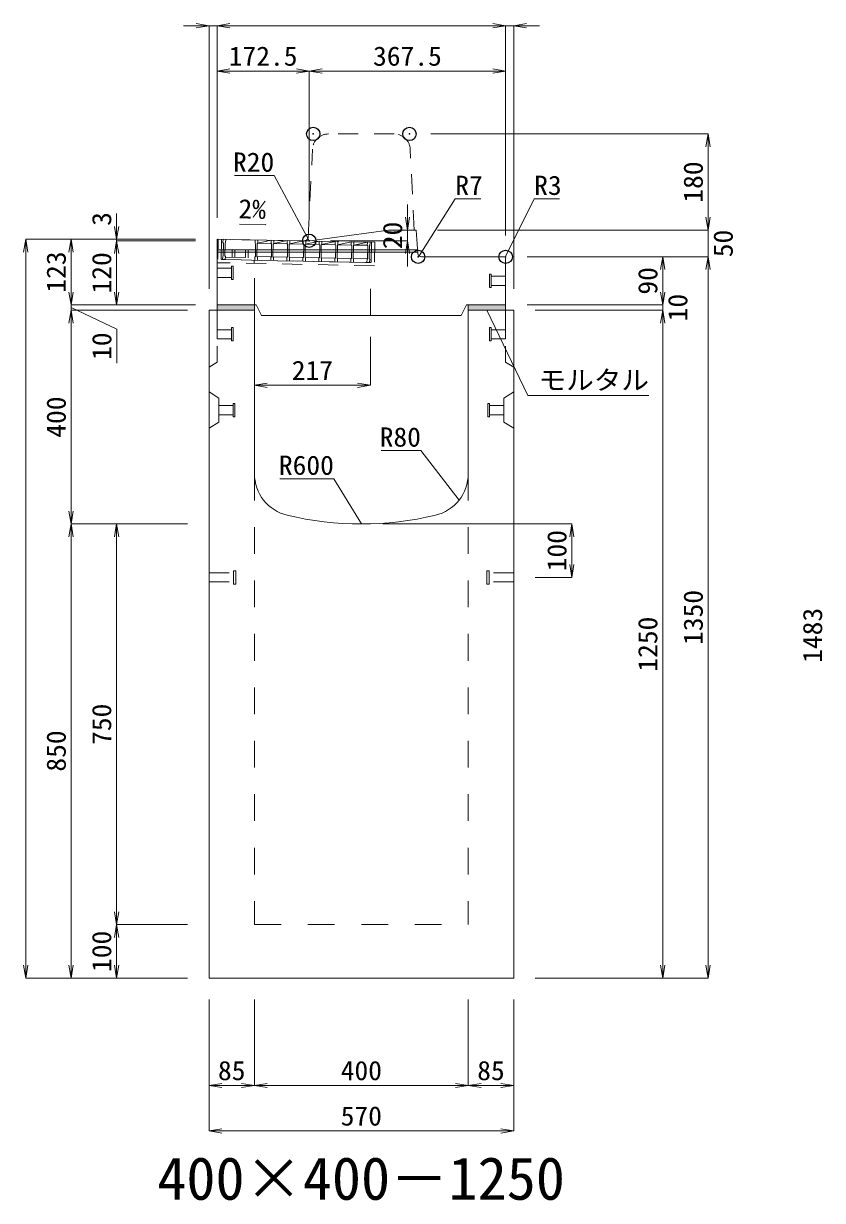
# Model space of a CAD drawing. Units: millimetres at full size. Extents: x -1809 to 57027, y -20349 to 17321.
# Drawn here: x 39436 to 40931, y -7812 to -5609 of the extents above; entities that cross this region are included whole.
import ezdxf
from ezdxf.enums import TextEntityAlignment as Align

# ---------------------------------------------------------------- set-up
doc = ezdxf.new("R2010")
doc.units = ezdxf.units.MM
doc.header["$LTSCALE"] = 50
doc.header["$PDMODE"] = 32
doc.header["$PDSIZE"] = 25
doc.linetypes.add('USER1', pattern=[2, 1, -1])
doc.linetypes.add('USER2', pattern=[1.35, 0.75, -0.6])
for name, color, linetype, lineweight in [('インサート', 3, 'USER2', 9), ('グレーチング', 7, 'USER2', 9), ('モルタル', 7, 'Continuous', 9), ('受枠', 3, 'USER2', 9), ('寸法線', 7, 'Continuous', 13), ('引出線', 4, 'Continuous', 13), ('本体', 2, 'Continuous', 13), ('目地', 132, 'Continuous', 9)]:
    doc.layers.add(name, color=color, linetype=linetype, lineweight=lineweight)
doc.layers.add('作業エリア', color=11, linetype='Continuous')
doc.layers.add('文字', color=7, linetype='Continuous')
doc.styles.add('ＭＳ 明朝', font='')
doc.styles.get('ＭＳ 明朝').set_extended_font_data('MS Mincho')

# ---------------------------------------------------------------- blocks, each defined once
blk = doc.blocks.new('open_arrow')
at = {"color": 0, "linetype": 'Continuous', "lineweight": -2}
blk.add_lwpolyline([(7.5, 1.25), (0, 0), (7.5, -1.25)], dxfattribs=at)

msp = doc.modelspace()

# ---------------------------------------------------------------- hatches: boundary and pattern name
at = {"layer": 'モルタル'}
for points in [[(39868.24, -6146.05), (39868.24, -6136.05), (39798.24, -6136.05), (39798.24, -6146.05)], [(40338.24, -6146.05), (40338.24, -6136.05), (40268.24, -6136.05), (40268.24, -6146.05)]]:
    msp.add_hatch(color=256, dxfattribs=at).paths.add_polyline_path(points)

# ---------------------------------------------------------------- linework, layer by layer
at = {"layer": 'インサート'}
for p, q in [((39798.24, -6067.55), (39825.24, -6067.55)), ((39798.24, -6067.55), (39798.24, -6084.55)), ((39828.24, -6063.55), (39825.24, -6063.55)), ((39825.24, -6063.55), (39825.24, -6088.55)), ((39828.24, -6088.55), (39828.24, -6063.55)), ((40308.24, -6078.55), (40311.24, -6078.55)), ((40308.24, -6103.55), (40308.24, -6078.55)), ((40311.24, -6078.55), (40311.24, -6103.55)), ((39798.24, -6084.55), (39825.24, -6084.55)), ((39825.24, -6088.55), (39828.24, -6088.55)), ((40338.24, -6082.55), (40311.24, -6082.55)), ((40338.24, -6099.55), (40311.24, -6099.55)), ((40338.24, -6082.55), (40338.24, -6099.55)), ((40311.24, -6103.55), (40308.24, -6103.55)), ((39798.24, -6182.55), (39825.24, -6182.55)), ((39798.24, -6182.55), (39798.24, -6199.55)), ((39828.24, -6178.55), (39825.24, -6178.55)), ((39825.24, -6178.55), (39825.24, -6203.55)), ((39828.24, -6203.55), (39828.24, -6178.55)), ((40308.24, -6178.55), (40311.24, -6178.55)), ((40308.24, -6203.55), (40308.24, -6178.55)), ((40311.24, -6178.55), (40311.24, -6203.55)), ((40338.24, -6182.55), (40311.24, -6182.55)), ((40338.24, -6182.55), (40338.24, -6199.55)), ((39798.24, -6199.55), (39825.24, -6199.55)), ((39825.24, -6203.55), (39828.24, -6203.55)), ((40311.24, -6203.55), (40308.24, -6203.55)), ((40338.24, -6199.55), (40311.24, -6199.55)), ((39831.44, -6320.55), (39828.44, -6320.55)), ((39828.44, -6320.55), (39828.44, -6345.55)), ((39831.44, -6345.55), (39831.44, -6320.55)), ((40305.04, -6320.55), (40308.04, -6320.55)), ((40305.04, -6345.55), (40305.04, -6320.55)), ((40308.04, -6320.55), (40308.04, -6345.55)), ((39801.44, -6324.55), (39828.44, -6324.55)), ((39801.44, -6324.55), (39801.44, -6341.55)), ((39801.44, -6341.55), (39828.44, -6341.55)), ((40335.04, -6324.55), (40308.04, -6324.55)), ((40335.04, -6341.55), (40308.04, -6341.55)), ((40335.04, -6324.55), (40335.04, -6341.55)), ((39828.44, -6345.55), (39831.44, -6345.55)), ((40308.04, -6345.55), (40305.04, -6345.55)), ((39783.24, -6637.55), (39829.24, -6637.55)), ((39783.24, -6654.55), (39783.24, -6637.55)), ((39829.24, -6658.55), (39829.24, -6633.55)), ((39829.24, -6633.55), (39833.24, -6633.55)), ((39833.24, -6658.55), (39833.24, -6633.55)), ((40303.24, -6633.55), (40307.24, -6633.55)), ((40303.24, -6633.55), (40303.24, -6658.55)), ((40307.24, -6633.55), (40307.24, -6658.55)), ((40353.24, -6637.55), (40307.24, -6637.55)), ((40353.24, -6637.55), (40353.24, -6654.55)), ((39783.24, -6654.55), (39829.24, -6654.55)), ((39833.24, -6658.55), (39829.24, -6658.55)), ((40307.24, -6658.55), (40303.24, -6658.55)), ((40353.24, -6654.55), (40307.24, -6654.55))]:
    msp.add_line(p, q, dxfattribs=at)
at = {"layer": 'グレーチング'}
for p, q in [((39809.53, -6013.27), (39809.41, -6019.27)), ((40084.48, -6018.59), (39809.53, -6013.27)), ((39814.53, -6013.37), (39814.41, -6019.37)), ((39809.41, -6019.27), (39810.39, -6020.29)), ((39810.39, -6020.29), (39809.93, -6044.29)), ((39813.39, -6020.35), (39812.93, -6044.34)), ((39814.41, -6019.37), (39813.39, -6020.35)), ((39826.67, -6032.11), (39826.38, -6047.1)), ((39826.67, -6032.11), (39856.66, -6032.69)), ((39831.67, -6032.2), (39831.38, -6047.2)), ((39851.66, -6032.59), (39851.37, -6047.59)), ((39856.66, -6032.69), (39856.37, -6047.68)), ((39869.52, -6014.43), (39869.4, -6020.43)), ((39869.4, -6020.43), (39870.38, -6021.45)), ((39870.38, -6021.45), (39869.92, -6045.45)), ((39873.38, -6021.51), (39872.92, -6045.5)), ((39874.4, -6020.53), (39873.38, -6021.51)), ((39874.52, -6014.53), (39874.4, -6020.53)), ((39874.4, -6020.53), (39899.51, -6015.01)), ((39874.4, -6020.53), (39899.4, -6021.01)), ((39899.51, -6015.01), (39899.4, -6021.01)), ((39899.4, -6021.01), (39900.38, -6022.03)), ((39900.38, -6022.03), (39899.91, -6046.03)), ((39903.38, -6022.09), (39902.91, -6046.09)), ((39904.39, -6021.11), (39903.38, -6022.09)), ((39904.51, -6015.11), (39904.39, -6021.11)), ((39904.39, -6021.11), (39929.51, -6015.59)), ((39904.39, -6021.11), (39929.39, -6021.59)), ((39929.51, -6015.59), (39929.39, -6021.59)), ((39929.39, -6021.59), (39930.37, -6022.61)), ((39930.37, -6022.61), (39929.91, -6046.61)), ((39933.37, -6022.67), (39932.91, -6046.67)), ((39934.39, -6021.69), (39933.37, -6022.67)), ((39934.51, -6015.69), (39934.39, -6021.69)), ((39934.39, -6021.69), (39959.5, -6016.17)), ((39934.39, -6021.69), (39959.38, -6022.17)), ((39959.5, -6016.17), (39959.38, -6022.17)), ((39959.38, -6022.17), (39960.36, -6023.19)), ((39960.36, -6023.19), (39959.9, -6047.19)), ((39963.36, -6023.25), (39962.9, -6047.25)), ((39964.38, -6022.27), (39963.36, -6023.25)), ((39964.5, -6016.27), (39964.38, -6022.27)), ((39964.38, -6022.27), (39989.49, -6016.76)), ((39964.38, -6022.27), (39989.38, -6022.75)), ((39989.49, -6016.76), (39989.38, -6022.75)), ((39989.38, -6022.75), (39990.36, -6023.77)), ((39990.36, -6023.77), (39989.89, -6047.77)), ((39993.36, -6023.83), (39992.89, -6047.83)), ((39994.38, -6022.85), (39993.36, -6023.83)), ((39994.49, -6016.85), (39994.38, -6022.85)), ((39994.38, -6022.85), (40019.49, -6017.34)), ((39994.38, -6022.85), (40019.37, -6023.33)), ((40019.49, -6017.34), (40019.37, -6023.33)), ((40019.37, -6023.33), (40020.35, -6024.35)), ((40020.35, -6024.35), (40019.89, -6048.35)), ((40023.35, -6024.41), (40022.89, -6048.41)), ((40024.37, -6023.43), (40023.35, -6024.41)), ((40024.49, -6017.43), (40024.37, -6023.43)), ((40024.37, -6023.43), (40049.48, -6017.92)), ((40024.37, -6023.43), (40049.37, -6023.92)), ((40049.48, -6017.92), (40049.37, -6023.92)), ((40049.37, -6023.92), (40050.35, -6024.93)), ((40050.35, -6024.93), (40049.88, -6048.93)), ((40053.35, -6024.99), (40052.88, -6048.99)), ((40054.37, -6024.01), (40053.35, -6024.99)), ((40054.48, -6018.01), (40054.37, -6024.01)), ((40054.37, -6024.01), (40079.48, -6018.5)), ((40054.37, -6024.01), (40079.36, -6024.5)), ((40079.48, -6018.5), (40079.36, -6024.5)), ((40079.36, -6024.5), (40080.34, -6025.51)), ((40080.34, -6025.51), (40079.88, -6049.51)), ((40083.34, -6025.57), (40082.88, -6049.57)), ((40084.36, -6024.59), (40083.34, -6025.57)), ((40084.48, -6018.59), (40084.36, -6024.59)), ((39808.79, -6051.26), (39808.91, -6045.27)), ((40083.74, -6056.59), (39808.79, -6051.26)), ((39808.91, -6045.27), (39809.93, -6044.29)), ((39813.91, -6045.36), (39812.93, -6044.34)), ((39813.79, -6051.36), (39813.91, -6045.36)), ((39813.88, -6046.86), (39868.87, -6047.93)), ((39868.78, -6052.43), (39868.9, -6046.43)), ((39868.9, -6046.43), (39869.92, -6045.45)), ((39872.92, -6045.5), (39899.91, -6046.03)), ((39873.9, -6046.52), (39872.92, -6045.5)), ((39873.78, -6052.52), (39873.9, -6046.52)), ((39898.78, -6053.01), (39898.89, -6047.01)), ((39898.89, -6047.01), (39899.91, -6046.03)), ((39903.89, -6047.1), (39902.91, -6046.09)), ((39902.91, -6046.09), (39929.91, -6046.61)), ((39903.78, -6053.1), (39903.89, -6047.1)), ((39928.77, -6053.59), (39928.89, -6047.59)), ((39928.89, -6047.59), (39929.91, -6046.61)), ((39933.89, -6047.68), (39932.91, -6046.67)), ((39932.91, -6046.67), (39959.9, -6047.19)), ((39933.77, -6053.68), (39933.89, -6047.68)), ((39958.76, -6054.17), (39958.88, -6048.17)), ((39958.88, -6048.17), (39959.9, -6047.19)), ((39963.88, -6048.27), (39962.9, -6047.25)), ((39962.9, -6047.25), (39989.89, -6047.77)), ((39963.76, -6054.26), (39963.88, -6048.27)), ((39988.76, -6054.75), (39988.88, -6048.75)), ((39988.88, -6048.75), (39989.89, -6047.77)), ((39993.87, -6048.85), (39992.89, -6047.83)), ((39992.89, -6047.83), (40019.89, -6048.35)), ((39993.76, -6054.84), (39993.87, -6048.85)), ((40018.75, -6055.33), (40018.87, -6049.33)), ((40018.87, -6049.33), (40019.89, -6048.35)), ((40023.87, -6049.43), (40022.89, -6048.41)), ((40022.89, -6048.41), (40049.88, -6048.93)), ((40023.75, -6055.43), (40023.87, -6049.43)), ((40048.75, -6055.91), (40048.86, -6049.91)), ((40048.86, -6049.91), (40049.88, -6048.93)), ((40052.88, -6048.99), (40079.88, -6049.51)), ((40053.86, -6050.01), (40052.88, -6048.99)), ((40053.75, -6056.01), (40053.86, -6050.01)), ((40078.74, -6056.49), (40078.86, -6050.49)), ((40078.86, -6050.49), (40079.88, -6049.51)), ((40083.86, -6050.59), (40082.88, -6049.57)), ((40083.74, -6056.59), (40083.86, -6050.59))]:
    msp.add_line(p, q, dxfattribs=at)
at = {"layer": 'モルタル'}
for points in [[(39798.24, -6136.05), (39868.24, -6136.05), (39868.24, -6146.05), (39798.24, -6146.05)], [(40268.24, -6136.05), (40338.24, -6136.05), (40338.24, -6146.05), (40268.24, -6146.05)]]:
    msp.add_lwpolyline(points, close=True, dxfattribs=at)
at = {"layer": '作業エリア'}
for p in [(39978.24, -5816.05), (40158.24, -5816.05), (39970.74, -6016.05), (40174.49, -6046.05), (40338.24, -6046.05)]:
    msp.add_point(p, dxfattribs=at)
at = {"layer": '受枠'}
for p, q in [((39800.53, -6013.1), (39799.68, -6057.09)), ((40093.48, -6018.77), (39800.53, -6013.1)), ((39806.53, -6013.21), (39805.79, -6051.21)), ((40087.48, -6018.65), (40086.74, -6056.64)), ((40093.48, -6018.77), (40092.62, -6062.76)), ((40092.62, -6062.76), (39799.68, -6057.09)), ((39805.79, -6051.21), (40086.74, -6056.64)), ((39867.78, -6052.41), (39867.67, -6058.41))]:
    msp.add_line(p, q, dxfattribs=at)
at = {"layer": '寸法線'}
for p, q in [((39846.24, -5613.38), (39735.24, -5613.38)), ((39783.24, -6106.03), (39783.24, -5613.38)), ((39798.24, -5613.38), (40338.24, -5613.38)), ((39798.24, -5973.03), (39798.24, -5613.38)), ((39798.24, -5973.03), (39798.24, -5613.38)), ((40290.24, -5613.38), (40401.24, -5613.38)), ((40338.24, -6006.03), (40338.24, -5613.38)), ((40338.24, -6006.03), (40338.24, -5613.38)), ((40353.24, -6106.03), (40353.24, -5613.38)), ((39970.74, -5698.38), (39798.24, -5698.38)), ((39798.24, -5973.03), (39798.24, -5698.38)), ((39970.74, -5976.03), (39970.74, -5698.38)), ((39970.74, -5698.38), (40338.24, -5698.38)), ((39970.74, -5976.03), (39970.74, -5698.38)), ((40338.24, -6006.03), (40338.24, -5698.38)), ((40198.26, -5816.05), (40717.02, -5816.05)), ((40717.02, -5996.05), (40717.02, -5816.05)), ((40154.6, -6064.05), (40154.6, -5948.05)), ((40717.02, -5948.05), (40717.02, -6094.05)), ((39610.3, -5965.05), (39610.3, -6064.05)), ((39440.3, -7396.05), (39440.3, -6013.05)), ((39758.22, -6013.05), (39440.3, -6013.05)), ((39525.3, -6013.05), (39525.3, -6136.05)), ((39758.22, -6013.05), (39525.3, -6013.05)), ((39758.22, -6013.05), (39610.3, -6013.05)), ((40154.6, -5996.05), (40158.76, -5996.05)), ((40210.76, -5996.05), (40717.02, -5996.05)), ((40210.76, -5996.05), (40717.02, -5996.05)), ((39758.22, -6016.05), (39610.3, -6016.05)), ((39610.3, -6016.05), (39610.3, -6136.05)), ((39758.22, -6016.05), (39610.3, -6016.05)), ((40010.76, -6016.05), (40154.6, -6016.05)), ((40378.26, -6046.05), (40632.02, -6046.05)), ((40378.26, -6046.05), (40717.02, -6046.05)), ((40378.26, -6046.05), (40717.02, -6046.05)), ((40632.02, -6046.05), (40632.02, -6136.05)), ((40717.02, -6046.05), (40717.02, -7396.05)), ((39525.3, -6088.05), (39525.3, -6194.05)), ((40632.02, -6088.05), (40632.02, -6194.05)), ((39758.22, -6136.05), (39525.3, -6136.05)), ((39758.22, -6136.05), (39525.3, -6136.05)), ((39525.3, -6141.05), (39610.51, -6181.26)), ((39743.22, -6146.05), (39525.3, -6146.05)), ((39525.3, -6146.05), (39525.3, -6546.05)), ((39743.22, -6146.05), (39525.3, -6146.05)), ((39758.22, -6136.05), (39610.3, -6136.05)), ((40378.26, -6136.05), (40632.02, -6136.05)), ((40378.26, -6136.05), (40632.02, -6136.05)), ((40393.26, -6146.05), (40632.02, -6146.05)), ((40393.26, -6146.05), (40632.02, -6146.05)), ((40632.02, -6146.05), (40632.02, -7396.05)), ((39610.51, -6181.26), (39610.51, -6245.32)), ((40085.24, -6196.07), (40085.24, -6286.56)), ((39868.24, -6286.56), (40085.24, -6286.56)), ((39743.22, -6546.05), (39525.3, -6546.05)), ((39525.3, -7396.05), (39525.3, -6546.05)), ((39743.22, -6546.05), (39525.3, -6546.05)), ((39610.3, -6546.05), (39610.3, -7296.05)), ((39743.22, -6546.05), (39610.3, -6546.05)), ((40108.26, -6546.05), (40462.02, -6546.05)), ((40462.02, -6546.05), (40462.02, -6646.05)), ((40393.26, -6646.05), (40462.02, -6646.05)), ((39743.22, -7296.05), (39610.3, -7296.05)), ((39610.3, -7296.05), (39610.3, -7396.05)), ((39743.22, -7296.05), (39610.3, -7296.05)), ((39743.22, -7396.05), (39440.3, -7396.05)), ((39743.22, -7396.05), (39525.3, -7396.05)), ((39743.22, -7396.05), (39610.3, -7396.05)), ((40393.26, -7396.05), (40632.02, -7396.05)), ((40393.26, -7396.05), (40717.02, -7396.05)), ((39783.24, -7436.07), (39783.24, -7597.21)), ((39783.24, -7436.07), (39783.24, -7682.21)), ((39868.24, -7436.07), (39868.24, -7597.21)), ((39868.24, -7436.07), (39868.24, -7597.21)), ((40268.24, -7436.07), (40268.24, -7597.21)), ((40268.24, -7436.07), (40268.24, -7597.21)), ((40353.24, -7436.07), (40353.24, -7597.21)), ((40353.24, -7436.07), (40353.24, -7682.21)), ((39783.24, -7597.21), (39868.24, -7597.21)), ((39868.24, -7597.21), (40268.24, -7597.21)), ((40268.24, -7597.21), (40353.24, -7597.21)), ((39783.24, -7682.21), (40353.24, -7682.21))]:
    msp.add_line(p, q, dxfattribs=at)
at = {"layer": '引出線'}
for points in [[(39970.74, -6016.01), (39905.34, -5893.94), (39830.67, -5893.94)], [(40176.22, -6044.19), (40243.97, -5937.41), (40291.9, -5937.41)], [(40337.36, -6046.93), (40391.52, -5937.41), (40439.25, -5937.41)], [(39889.27, -5985.86), (39840.53, -5984.89), (39889.27, -5985.86)], [(40303.24, -6146.05), (40379.95, -6305.82), (40605.87, -6305.82)], [(40251, -6501.63), (40179.74, -6408.52), (40105.07, -6408.52)], [(40068.24, -6546.05), (40016.88, -6461.3), (39915.87, -6461.3)]]:
    msp.add_lwpolyline(points, dxfattribs=at)
at = {"layer": '本体', "linetype": 'USER2', "lineweight": 9}
for p, q in [((40129.7, -5816.05), (40006.78, -5816.05)), ((39968.57, -6009.4), (39976.82, -5844.56)), ((40167.24, -5996.05), (40159.67, -5844.56)), ((39798.24, -6146.05), (39798.24, -6243.05)), ((40338.24, -6146.05), (40338.24, -6243.05)), ((39798.24, -6243.05), (39783.24, -6252.55)), ((40338.24, -6243.05), (40353.24, -6252.55))]:
    msp.add_line(p, q, dxfattribs=at)
at = {"layer": '本体'}
for p, q in [((39798.24, -6136.05), (39798.24, -6013.05)), ((39953.24, -6016.05), (39798.24, -6013.05)), ((40118.74, -5996.05), (39972.07, -6015.87)), ((40170.74, -5996.05), (40118.74, -5996.05)), ((40174.01, -6039.58), (40170.74, -5996.05)), ((39953.24, -6016.05), (39969.4, -6016.05)), ((40335.24, -6046.05), (40180.99, -6046.05)), ((40338.24, -6136.05), (40338.24, -6049.05)), ((39783.24, -6146.05), (39783.24, -7396.05)), ((39868.24, -6146.05), (39783.24, -6146.05)), ((39871.24, -6136.05), (39798.24, -6136.05)), ((39868.24, -6146.05), (39868.24, -6452.02)), ((39871.24, -6136.05), (39881.24, -6156.05)), ((40265.24, -6136.05), (40255.24, -6156.05)), ((40338.24, -6136.05), (40265.24, -6136.05)), ((40268.24, -6452.02), (40268.24, -6146.05)), ((40353.24, -6146.05), (40268.24, -6146.05)), ((40353.24, -7396.05), (40353.24, -6146.05)), ((40255.24, -6156.05), (39881.24, -6156.05)), ((39783.24, -7396.05), (40353.24, -7396.05))]:
    msp.add_line(p, q, dxfattribs=at)
at = {"layer": '本体', "linetype": 'USER1'}
for p, q in [((39868.24, -6136.05), (39868.24, -6052.42)), ((40085.24, -6156.05), (40085.24, -6056.62))]:
    msp.add_line(p, q, dxfattribs=at)
at = {"layer": '本体', "lineweight": 9}
for p, q in [((39783.24, -6299.05), (39801.44, -6310.55)), ((40353.24, -6299.05), (40335.04, -6310.55)), ((39801.44, -6310.55), (39801.44, -6355.55)), ((40335.04, -6310.55), (40335.04, -6355.55)), ((39783.24, -6367.05), (39801.44, -6355.55)), ((40353.24, -6367.05), (40335.04, -6355.55))]:
    msp.add_line(p, q, dxfattribs=at)
at = {"layer": '本体', "linetype": 'USER1', "lineweight": 15}
for p, q in [((39868.24, -6452.02), (39868.24, -7296.05)), ((40268.24, -6452.02), (40268.24, -7296.05)), ((39868.24, -7296.05), (40268.24, -7296.05))]:
    msp.add_line(p, q, dxfattribs=at)
at = {"layer": '本体', "linetype": 'USER2', "lineweight": 9}
for centre, radius, start, end in [((40006.78, -5846.05), 30, 90, 177.13759), ((40129.7, -5846.05), 30, 2.86241, 90), ((39961.58, -6009.05), 7, 270, 357.13759)]:
    msp.add_arc(centre, radius, start, end, dxfattribs=at)
at = {"layer": '本体'}
for centre, radius, start, end in [((39969.4, -5996.05), 20, 270, 277.69605), ((40180.99, -6039.05), 7, 184.28915, 270), ((40335.24, -6049.05), 3, 0, 90), ((39948.24, -6452.02), 80, 180, 256.65764), ((40188.24, -6452.02), 80, 283.34236, 0), ((40068.24, -5946.05), 600, 256.65764, 283.34236)]:
    msp.add_arc(centre, radius, start, end, dxfattribs=at)
at = {"layer": '目地'}
for p, q in [((39798.24, -6033.05), (40173.52, -6033.05)), ((39798.24, -6037.05), (40173.82, -6037.05))]:
    msp.add_line(p, q, dxfattribs=at)

# ---------------------------------------------------------------- block references
at = {"layer": '寸法線', "xscale": 3.2, "yscale": 3.2}
for p, rotation in [((39783.24, -5613.38), 180), ((40338.24, -5613.38), 180), ((40338.24, -5613.38), 180), ((39970.74, -5698.38), 180), ((40338.24, -5698.38), 180), ((40717.02, -5816.05), 270), ((39610.3, -6013.05), 90), ((40154.6, -5996.05), 90), ((40717.02, -5996.05), 90), ((40717.02, -5996.05), 90), ((39440.3, -6013.05), 270), ((39525.3, -6013.05), 270), ((39610.3, -6016.05), 270), ((39610.3, -6016.05), 270), ((40154.6, -6016.05), 270), ((40632.02, -6046.05), 270), ((40717.02, -6046.05), 270), ((40717.02, -6046.05), 270), ((39525.3, -6136.05), 90), ((39525.3, -6136.05), 90), ((39610.3, -6136.05), 90), ((40632.02, -6136.05), 90), ((40632.02, -6136.05), 90), ((39525.3, -6146.05), 270), ((39525.3, -6146.05), 270), ((40632.02, -6146.05), 270), ((40632.02, -6146.05), 270), ((40085.24, -6286.56), 180), ((39525.3, -6546.05), 90), ((39525.3, -6546.05), 270), ((39610.3, -6546.05), 270), ((40462.02, -6546.05), 270), ((40462.02, -6646.05), 90), ((39610.3, -7296.05), 90), ((39610.3, -7296.05), 270), ((39440.3, -7396.05), 90), ((39525.3, -7396.05), 90), ((39610.3, -7396.05), 90), ((40632.02, -7396.05), 90), ((40717.02, -7396.05), 90), ((39868.24, -7597.21), 180), ((40268.24, -7597.21), 180), ((40353.24, -7597.21), 180), ((40353.24, -7682.21), 180)]:
    msp.add_blockref('open_arrow', p, dxfattribs=dict(at, rotation=rotation))
for p in [(39798.24, -5613.38), (39798.24, -5613.38), (40353.24, -5613.38), (39798.24, -5698.38), (39970.74, -5698.38), (39868.24, -6286.56), (39783.24, -7597.21), (39868.24, -7597.21), (40268.24, -7597.21), (39783.24, -7682.21)]:
    msp.add_blockref('open_arrow', p, dxfattribs=at)
at = {"layer": '引出線', "xscale": 0.0533, "yscale": 0.0533}
for p, rotation in [((39889.27, -5985.86), 178.9), ((39970.74, -6016.01), 118.2), ((40176.22, -6044.19), 57.6), ((40337.36, -6046.93), 63.7), ((40303.24, -6146.05), 295.6), ((40251, -6501.63), 127.4), ((40068.24, -6546.05), 121.2)]:
    msp.add_blockref('open_arrow', p, dxfattribs=dict(at, rotation=rotation))

# ---------------------------------------------------------------- texts
at = {"layer": '寸法線', "style": 'ＭＳ 明朝', "width": 1.05}
for s, p in [('172.5', (39884.49, -5670.36)), ('367.5', (40154.49, -5670.36)), ('217', (39976.74, -6258.54)), ('85', (39825.74, -7569.19)), ('400', (40068.24, -7569.19)), ('85', (40310.74, -7569.19)), ('570', (40068.24, -7654.19))]:
    msp.add_text(s, height=36.03, dxfattribs=at).set_placement(p, align=Align.MIDDLE_CENTER)
for s, p in [('180', (40689, -5906.05)), ('3', (39582.3, -5975.23)), ('20', (40126.58, -6006.05)), ('50', (40745.04, -6021.05)), ('123', (39497.28, -6074.55)), ('120', (39582.28, -6076.05)), ('90', (40604, -6091.05)), ('10', (40660.04, -6141.05)), ('10', (39582.49, -6213.29)), ('400', (39497.28, -6346.05)), ('100', (40434, -6596.05)), ('1350', (40689, -6721.05)), ('1483', (40912.28, -6754.55)), ('1250', (40604, -6771.05)), ('750', (39582.28, -6921.05)), ('850', (39497.28, -6971.05)), ('100', (39582.28, -7346.05))]:
    msp.add_text(s, height=36.03, rotation=90, dxfattribs=at).set_placement(p, align=Align.MIDDLE_CENTER)
at = {"layer": '引出線', "style": 'ＭＳ 明朝', "width": 1.05}
for s, p in [('R20', (39905.34, -5850.74)), ('R80', (40179.74, -6365.32)), ('R600', (40016.88, -6418.1))]:
    msp.add_text(s, height=36.03, dxfattribs=at).set_placement(p, align=Align.TOP_RIGHT)
for s, p in [('R7', (40243.97, -5894.21)), ('R3', (40391.52, -5894.21)), ('モルタル', (40399.95, -6258.72))]:
    msp.add_text(s, height=36.03, dxfattribs=at).set_placement(p, align=Align.TOP_LEFT)
msp.add_text('2%', height=36.03, rotation=358.854, dxfattribs=at).set_placement((39890.21, -5938.97), align=Align.TOP_RIGHT)
at = {"layer": '文字', "style": 'ＭＳ 明朝'}
msp.add_text('400×400－1250', height=80.06, dxfattribs=at).set_placement((40067.76, -7771.03), align=Align.MIDDLE_CENTER)

doc.saveas('drawing.dxf')
